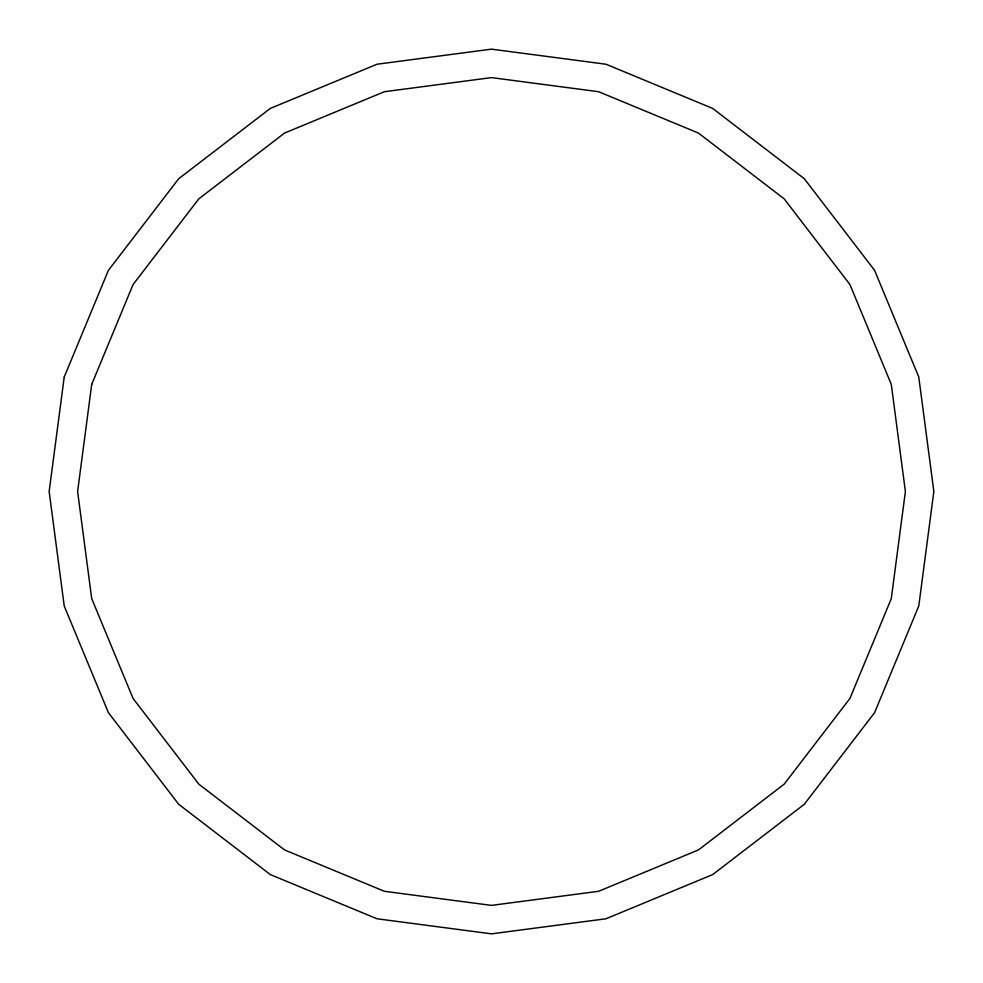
<?xml version="1.0" encoding="UTF-8"?>
<svg xmlns="http://www.w3.org/2000/svg" width="983" height="983" viewBox="0 0 983 983"><rect width="100%" height="100%" fill="white"/><g stroke="black" fill="none" stroke-linecap="round" stroke-linejoin="round"><path stroke-width="1.47" d="M64.227 377.017L49.15 491.5L64.227 605.983L108.413 712.675L178.709 804.291L270.325 874.587L377.017 918.773L491.5 933.85L605.983 918.773L712.675 874.587L804.291 804.291L874.587 712.675L918.773 605.983L933.85 491.5L918.773 377.017L874.587 270.325L804.291 178.709L712.675 108.413L605.983 64.227L491.5 49.15L377.017 64.227L270.325 108.413L178.709 178.709L108.413 270.325L64.227 377.017M91.714 384.378L77.608 491.5L91.714 598.622L133.061 698.446L198.836 784.164L284.554 849.939L384.378 891.286L491.5 905.392L598.622 891.286L698.446 849.939L784.164 784.164L849.939 698.446L891.286 598.622L905.392 491.5L891.286 384.378L849.939 284.554L784.164 198.836L698.446 133.061L598.622 91.714L491.5 77.608L384.378 91.714L284.554 133.061L198.836 198.836L133.061 284.554L91.714 384.378"/></g></svg>
